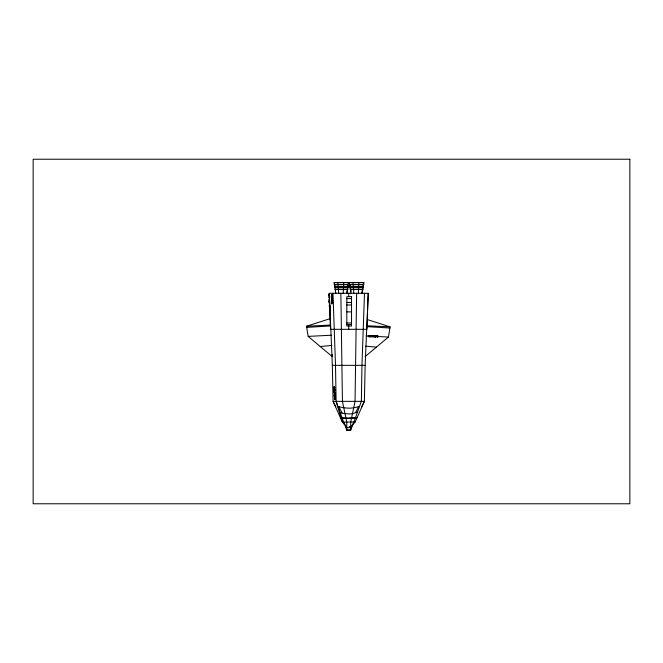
<?xml version="1.0" encoding="UTF-8"?>
<svg xmlns="http://www.w3.org/2000/svg" width="663" height="663" viewBox="0 0 663 663"><rect width="100%" height="100%" fill="white"/><g stroke="black" fill="none" stroke-linecap="round" stroke-linejoin="round"><path stroke-width="0.99" d="M329.834 308.61C330 312.116 328.881 307.06 329.851 308.734M329.403 305.784L329.387 305.171L329.453 306.911M329.42 305.867C329.619 308.685 330.058 304.218 329.395 305.577M329.544 300.944L329.519 300.264L329.254 301.88L329.204 300.322L329.552 300.994M329.238 301.251L329.586 301.889M329.975 312.016L329.942 311.287L329.627 311.61C329.784 315.406 329.569 310.011 329.652 311.933M329.776 306.894L329.735 305.676M329.436 306.555L329.395 305.535M356.619 293.286L355.045 401.355L350.702 422.066L350.702 430.014L346.774 430.014L345.357 426.483M329.594 310.823L329.942 311.162L329.196 293.286L368.28 293.286L365.139 365.33L364.385 401.355L355.095 422.066L350.702 427.643L346.774 427.643L342.381 422.066L333.083 401.355L332.337 365.33L329.287 293.286M364.493 293.286L361.965 365.33L361.36 401.355L353.876 422.066L350.702 427.643L349.119 426.408M368.189 293.286L366.912 329.312L330.564 329.312L329.702 313.342M329.619 302.734L329.594 302.113L329.312 303.389L329.271 302.121L329.287 302.784M329.304 294.679L329.287 294.206M343.177 293.286L343.741 282.479M358.318 293.286L358.89 282.479M334.956 394.667L334.856 394.104M334.84 399.35L334.948 398.082L335.08 399.035L334.392 399.076L335.213 399.283L335.229 398.065L334.856 399.043L334.508 397.957L334.691 399.358M331.865 299.452C331.666 303.654 332.867 297.936 332.619 301.217M332.428 301.226L332.47 299.444L332.619 301.184M334.326 395.852L334.575 396.723L334.964 395.819M334.608 395.844L334.699 396.64L334.682 395.836M334.243 395.861L335.345 395.504L334.202 395.562L334.6 397.029L335.047 395.819M334.566 388.236C334.243 384.01 333.332 390.656 334.127 386.802C335.586 390.341 334.019 384.018 334.127 388.261M346.633 293.286L348.332 282.479M361.774 293.286L363.473 282.479M365.081 356.628L388.468 337.028L390.084 326.884L367.443 319.607M347.039 293.286L348.879 282.479L333.995 282.479L335.834 293.286M362.189 293.286L364.02 282.479L349.144 282.479L350.976 293.286M332.279 301.201C332.553 298.093 331.318 303.505 331.533 299.469C333 298.897 331.5 302.842 331.682 299.494M334.658 398.107L334.74 399.06M334.716 388.228L334.401 386.786L334.26 388.236M334.641 395.115L334.616 393.118M350.702 430.014L352.111 426.483M334.757 394.966L334.177 395.148L335.03 394.949L334.948 392.803L334.044 392.852L334.964 393.093M335.155 399.002L335.122 398.09M361.642 406.759L364.385 401.355L333.083 401.355L335.826 406.759M340.276 412.883C345.282 413.513 350.677 414.988 355.517 412.709L358.741 406.444L359.537 406.402M331.318 296.328L332.569 296.684L331.343 296.742L332.03 295.052M331.508 296.386L332.138 294.704M331.84 296.369L332.47 294.679L331.235 294.745L332.362 295.035L331.674 296.726M331.475 299.353L332.304 297.902L331.351 297.007L332.66 298.342L331.475 299.353L331.351 297.007M331.699 303.795L332.528 302.353L331.583 301.45L332.884 302.792L331.699 303.795L331.583 301.45M331.79 298.582L332.519 298.11L331.79 298.582L331.74 297.72L332.519 298.11M332.014 303.024L332.751 302.56L332.014 303.024L331.972 302.171L332.751 302.56M331.807 299.336L331.691 296.991M332.03 303.778L331.914 301.433M334.542 393.814L334.525 393.118M355.517 412.709L357.498 412.046M332.221 354.589L332.279 356.619L308.138 336.381L306.53 326.237L330.149 318.646M358.741 406.444C352.094 409.096 344.627 408.358 337.956 406.444M334.442 391.004L334.351 392.106L334.508 391.303M334.517 394.833L334.533 394.129M320.204 346.5L331.948 345.44M306.712 327.389L330.331 325.956M334.923 394.046C332.876 394.021 335.536 394.178 334.807 393.101M335.213 397.609L334.318 397.659L335.428 397.618L335.022 397.294M340.517 417.905C345.879 418.925 351.506 418.262 356.967 417.889M306.53 326.237L330.298 325.077M308.138 336.381L331.641 335.229M328.981 294.687L329.296 294.148M329.337 295.458L329.047 296.005L329.32 295.068M329.387 296.452L329.403 297.024M329.088 297.281L329.436 297.944L329.08 297.074M329.66 303.695L329.287 302.61M329.784 307.019L329.494 308.162L329.801 307.798M329.793 307.234L329.461 307.334M329.511 308.734L329.859 309.223M329.901 310.035L329.602 311.055M329.586 310.259L329.909 310.615L329.577 310.301M329.668 312.364L330.008 312.911L329.66 312.265M329.71 313.508L330.058 314.295M349.973 284.303L349.451 284.303L363.705 284.361M348.556 284.361L334.309 284.303M348.498 284.692L334.376 284.692M363.647 284.692L349.517 284.692M348.133 286.847L334.724 286.781L335.229 286.847M363.283 286.847L349.873 286.781L350.379 286.847L350.155 285.413M348.075 287.195L334.79 287.129L335.287 287.195M363.225 287.195L349.931 287.129L350.429 287.195M347.735 289.192L335.138 289.192L335.677 289.69L335.196 289.54L347.677 289.54M350.279 289.192L362.885 289.192M362.827 289.54L350.346 289.54L350.826 289.69M346.815 298.615L351.531 298.615M346.815 302.461L351.531 302.461M346.815 305.005L351.531 305.005M346.815 311.883L351.531 311.883M346.815 322.964L351.531 322.964M346.815 324.53L351.531 324.53M332.337 365.33L365.139 365.33M357.117 417.557L345.937 418.08L340.351 417.549L342.274 418.403M355.095 422.066L342.381 422.066L336.116 401.355L335.511 365.33L332.975 293.286M346.774 430.262L350.702 430.262M367.343 325.773L390.084 326.884M365.993 335.926L388.468 337.028M367.302 326.668L389.902 328.036M365.644 346.177L376.402 347.147M331.74 297.72L332.188 298.126M331.972 302.171L332.42 302.577M346.774 427.643L343.591 422.066L336.116 401.355M338.735 406.444L342.091 412.966M334.077 392.123C333.754 390.499 334.633 390.573 334.16 392.115M334.774 395.828L334.732 396.98L334.475 395.546M334.823 399.051L334.815 398.248L334.997 399.043M350.768 289.317L351.108 291.488M334.89 284.692L335.113 286.126M352.956 282.479L353.851 293.286M337.807 282.479L338.702 293.286M329.03 295.947L328.989 294.869M329.221 300.961L329.229 301.085M329.959 311.966L329.942 311.519M329.627 311.651L329.644 312.099M329.213 300.588L329.246 301.615M329.552 309.464L329.561 309.778M329.188 300.032L329.155 299.021M329.246 301.35L329.254 301.88M329.975 312.132L329.992 312.58M329.511 308.419L329.528 308.958M329.428 306.24L329.453 306.894L329.436 306.381M329.163 299.386L329.155 299.328M329.619 311.428L329.635 311.701M340.857 293.286L342.423 401.355L346.774 422.066L346.774 430.014M348.738 293.286L348.738 296.378M348.738 325.193L348.738 329.312M308.602 325.574L308.602 326.138M334.492 389.347C333.572 391.377 333.97 386.595 334.492 389.347M334.765 389.338C333.862 391.394 334.235 386.57 334.765 389.338M370.294 336.075C370.725 338.022 371.239 334.624 370.294 336.075M334.401 389.297C333.63 390.524 334.086 387.615 334.401 389.297M334.674 389.28C333.945 390.515 334.343 387.598 334.674 389.28M370.062 336.058C371.189 339.381 371.877 333.522 370.062 336.058M375.631 336.033C376.451 338.81 377.462 333.978 375.631 336.033M378.134 336.431C376.717 337.384 377.404 337.881 378.391 336.431C377.413 334.972 376.7 335.486 378.134 336.431M376.625 336.199C375.788 337.973 375.855 334.409 376.625 336.199M369.316 335.901C368.313 338.553 367.468 334.351 369.316 335.901M369.076 335.917L368.437 336.232L369.076 335.917M372.382 336.696L371.67 336.812L371.545 335.503L372.018 336.713L372.341 335.503L372.813 336.713L373.368 335.503L373.368 336.895L372.382 336.696M374.048 335.569L373.708 336.895L374.305 335.685L374.802 336.895L374.736 335.66L374.048 335.569M335.055 390.25L333.92 390.606L335.055 390.25M334.906 392.073L334.019 392.421L334.906 392.073M629.85 159.228L33.15 159.228L33.15 503.772L629.85 503.772L629.85 159.228M351.531 296.684L346.815 296.684L346.815 326.022L351.531 326.022L351.531 296.684M369.797 335.503L369.564 336.895L369.797 335.503M375.374 335.503L375.142 337.442L375.374 335.503"/></g></svg>
